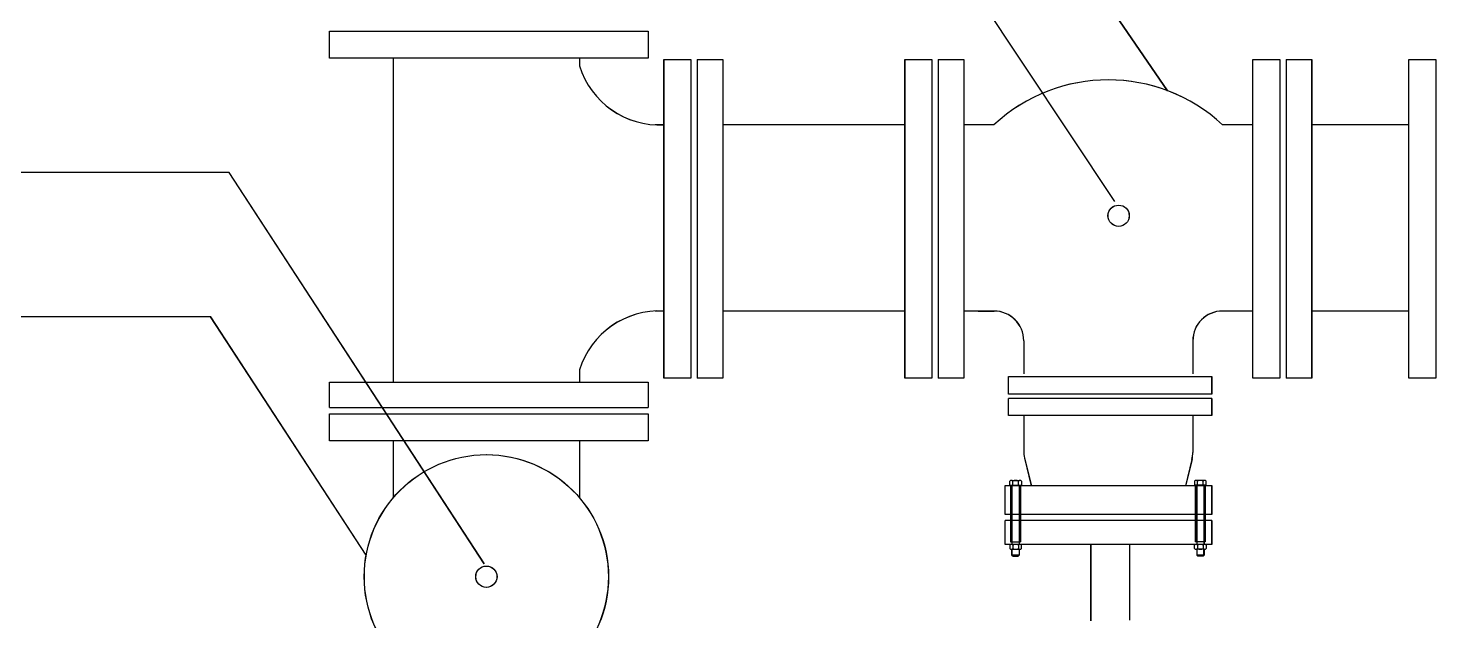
# Model space of a CAD drawing. Extents: x 846 to 947, y 375 to 797.
# Drawn here: x 890.7 to 899.99, y 498.55 to 502.46 of the extents above; entities that cross this region are included whole.
import ezdxf

# ---------------------------------------------------------------- set-up
doc = ezdxf.new("R2010")
doc.units = 0
doc.header["$MEASUREMENT"] = 0
doc.layers.add('COLOR_GREEN', color=3, linetype='CONTINUOUS')
doc.layers.add('PL-DR-LEADER', color=42, linetype='CONTINUOUS')

msp = doc.modelspace()

# ---------------------------------------------------------------- linework, layer by layer
at = {"layer": 'COLOR_GREEN'}
for p, q in [((892.6868, 502.2664), (892.6868, 502.4437)), ((892.6868, 502.4437), (894.7906, 502.4437)), ((892.6875, 502.2664), (892.6875, 502.4437)), ((892.6875, 502.4437), (894.7913, 502.4437)), ((894.7906, 502.4437), (894.7906, 502.2664)), ((894.7913, 502.4437), (894.7913, 502.2664)), ((894.7906, 502.2664), (892.6868, 502.2664)), ((894.7913, 502.2664), (892.6875, 502.2664)), ((893.1076, 502.2664), (893.1076, 500.1277)), ((893.1083, 502.2664), (893.1083, 500.1277)), ((894.3375, 502.2664), (894.3375, 502.2155)), ((894.3382, 502.2664), (894.3382, 502.2155)), ((894.895, 502.2571), (895.0724, 502.2571)), ((894.895, 500.1533), (894.895, 502.2571)), ((894.8958, 502.2571), (895.0731, 502.2571)), ((894.8958, 500.1533), (894.8958, 502.2571)), ((895.0724, 502.2571), (895.0724, 500.1533)), ((895.0731, 502.2571), (895.0731, 500.1533)), ((895.1142, 502.2571), (895.2832, 502.2571)), ((895.1142, 502.2571), (895.1142, 500.1533)), ((895.1149, 502.2571), (895.2839, 502.2571)), ((895.1149, 502.2571), (895.1149, 500.1533)), ((895.2832, 502.2571), (895.2832, 500.1533)), ((895.2839, 502.2571), (895.2839, 500.1533)), ((896.4862, 502.2571), (896.6635, 502.2571)), ((896.4862, 500.1533), (896.4862, 502.2571)), ((896.4869, 502.2571), (896.6643, 502.2571)), ((896.4869, 500.1533), (896.4869, 502.2571)), ((896.6635, 502.2571), (896.6635, 500.1533)), ((896.6643, 502.2571), (896.6643, 500.1533)), ((896.7053, 502.2571), (896.8743, 502.2571)), ((896.7053, 502.2571), (896.7053, 500.1533)), ((896.706, 502.2571), (896.875, 502.2571)), ((896.706, 502.2571), (896.706, 500.1533)), ((896.8743, 502.2571), (896.8743, 500.1533)), ((896.875, 502.2571), (896.875, 500.1533)), ((898.7821, 502.2571), (898.9595, 502.2571)), ((898.7821, 500.1533), (898.7821, 502.2571)), ((898.7829, 502.2571), (898.9602, 502.2571)), ((898.7829, 500.1533), (898.7829, 502.2571)), ((898.9595, 502.2571), (898.9595, 500.1533)), ((898.9602, 502.2571), (898.9602, 500.1533)), ((899.0013, 502.2571), (899.1703, 502.2571)), ((899.0013, 502.2571), (899.0013, 500.1533)), ((899.002, 502.2571), (899.171, 502.2571)), ((899.002, 502.2571), (899.002, 500.1533)), ((899.1703, 502.2571), (899.1703, 500.1533)), ((899.171, 502.2571), (899.171, 500.1533)), ((899.8124, 502.2571), (899.9897, 502.2571)), ((899.8124, 500.1533), (899.8124, 502.2571)), ((899.8131, 502.2571), (899.9904, 502.2571)), ((899.8131, 500.1533), (899.8131, 502.2571)), ((899.9897, 502.2571), (899.9897, 500.1533)), ((899.9904, 502.2571), (899.9904, 500.1533)), ((894.895, 501.8265), (894.8366, 501.8265)), ((894.8958, 501.8265), (894.8373, 501.8265)), ((896.4862, 501.8265), (895.2832, 501.8265)), ((896.4869, 501.8265), (895.2839, 501.8265)), ((897.0729, 501.8265), (896.8742, 501.8265)), ((897.0736, 501.8265), (896.8749, 501.8265)), ((898.7812, 501.8265), (898.5825, 501.8265)), ((898.7819, 501.8265), (898.5832, 501.8265)), ((899.1683, 501.8278), (899.8124, 501.8278)), ((899.1691, 501.8278), (899.8131, 501.8278)), ((894.895, 500.5966), (894.8366, 500.5966)), ((894.8958, 500.5966), (894.8373, 500.5966)), ((896.4862, 500.5966), (895.2832, 500.5966)), ((896.4869, 500.5966), (895.2839, 500.5966)), ((897.0734, 500.5966), (896.8743, 500.5966)), ((897.0742, 500.5966), (896.875, 500.5966)), ((896.9691, 500.5966), (897.0734, 500.5966)), ((896.9698, 500.5966), (897.0742, 500.5966)), ((898.7821, 500.5966), (898.5819, 500.5966)), ((898.7829, 500.5966), (898.5827, 500.5966)), ((899.1683, 500.5981), (899.8124, 500.5981)), ((899.1691, 500.5981), (899.8131, 500.5981)), ((897.2697, 500.4003), (897.2697, 500.1809)), ((897.2704, 500.4003), (897.2704, 500.1809)), ((898.3857, 500.4003), (898.3857, 500.1809)), ((898.3864, 500.4003), (898.3864, 500.1809)), ((894.3375, 500.2076), (894.3375, 500.1277)), ((894.3382, 500.2076), (894.3382, 500.1277)), ((892.6868, 499.9587), (892.6868, 500.1277)), ((892.6868, 500.1277), (894.7906, 500.1277)), ((892.6875, 499.9587), (892.6875, 500.1277)), ((892.6875, 500.1277), (894.7913, 500.1277)), ((894.7906, 500.1277), (894.7906, 499.9587)), ((894.7913, 500.1277), (894.7913, 499.9587)), ((895.0724, 500.1533), (894.895, 500.1533)), ((895.0731, 500.1533), (894.8958, 500.1533)), ((895.2832, 500.1533), (895.1142, 500.1533)), ((895.2839, 500.1533), (895.1149, 500.1533)), ((896.6635, 500.1533), (896.4862, 500.1533)), ((896.6643, 500.1533), (896.4869, 500.1533)), ((896.8743, 500.1533), (896.7053, 500.1533)), ((896.875, 500.1533), (896.706, 500.1533)), ((897.1689, 500.0477), (897.1689, 500.1654)), ((897.1689, 500.1654), (898.5105, 500.1654)), ((897.1696, 500.0477), (897.1696, 500.1654)), ((897.1696, 500.1654), (898.5112, 500.1654)), ((898.5105, 500.1654), (898.5105, 500.0477)), ((898.5112, 500.1654), (898.5112, 500.0477)), ((898.9595, 500.1533), (898.7821, 500.1533)), ((898.9602, 500.1533), (898.7829, 500.1533)), ((899.1703, 500.1533), (899.0013, 500.1533)), ((899.171, 500.1533), (899.002, 500.1533)), ((899.9897, 500.1533), (899.8124, 500.1533)), ((899.9904, 500.1533), (899.8131, 500.1533)), ((898.5105, 500.0477), (897.1689, 500.0477)), ((898.5112, 500.0477), (897.1696, 500.0477)), ((892.6868, 499.9587), (894.7906, 499.9587)), ((892.6875, 499.9587), (894.7913, 499.9587)), ((897.1689, 499.9079), (897.1689, 500.02)), ((898.5105, 500.02), (897.1689, 500.02)), ((897.1696, 499.9079), (897.1696, 500.02)), ((898.5112, 500.02), (897.1696, 500.02)), ((898.5105, 500.02), (898.5105, 499.9079)), ((898.5112, 500.02), (898.5112, 499.9079)), ((892.6868, 499.7396), (892.6868, 499.9169)), ((892.6868, 499.9169), (894.7906, 499.9169)), ((892.6875, 499.7396), (892.6875, 499.9169)), ((892.6875, 499.9169), (894.7913, 499.9169)), ((894.7906, 499.9169), (894.7906, 499.7396)), ((894.7913, 499.9169), (894.7913, 499.7396)), ((898.5105, 499.9079), (897.1689, 499.9079)), ((898.5112, 499.9079), (897.1696, 499.9079)), ((897.2697, 499.9021), (897.2697, 499.6723)), ((897.2704, 499.9021), (897.2704, 499.6723)), ((898.3857, 499.9021), (898.3857, 499.6628)), ((898.3864, 499.9021), (898.3864, 499.6628)), ((894.7906, 499.7396), (892.6868, 499.7396)), ((894.7913, 499.7396), (892.6875, 499.7396)), ((893.1076, 499.7396), (893.1076, 499.3632)), ((893.1083, 499.7396), (893.1083, 499.3632)), ((894.3375, 499.7396), (894.3375, 499.3632)), ((894.3382, 499.7396), (894.3382, 499.3632)), ((897.2752, 499.6261), (897.3196, 499.4433)), ((897.276, 499.6261), (897.3203, 499.4433)), ((898.3801, 499.6165), (898.3381, 499.4433)), ((898.3809, 499.6165), (898.3389, 499.4433)), ((897.1774, 499.4464), (897.1774, 499.4737)), ((897.1782, 499.4464), (897.1782, 499.4737)), ((897.1906, 499.4777), (897.2415, 499.4777)), ((897.1913, 499.4777), (897.2422, 499.4777)), ((897.1972, 499.4468), (897.1972, 499.4738)), ((897.1979, 499.4468), (897.1979, 499.4738)), ((897.2349, 499.4468), (897.2349, 499.4738)), ((897.2356, 499.4468), (897.2356, 499.4738)), ((897.2546, 499.4737), (897.2546, 499.4464)), ((897.2553, 499.4737), (897.2553, 499.4464)), ((898.3969, 499.4737), (898.3969, 499.4464)), ((898.3976, 499.4737), (898.3976, 499.4464)), ((898.4609, 499.4777), (898.41, 499.4777)), ((898.4617, 499.4777), (898.4108, 499.4777)), ((898.4166, 499.4468), (898.4166, 499.4738)), ((898.4173, 499.4468), (898.4173, 499.4738)), ((898.4543, 499.4468), (898.4543, 499.4738)), ((898.455, 499.4468), (898.455, 499.4738)), ((898.474, 499.4464), (898.474, 499.4737)), ((898.4748, 499.4464), (898.4748, 499.4737)), ((897.1472, 499.2526), (897.1472, 499.444)), ((897.1472, 499.444), (898.5105, 499.444)), ((897.148, 499.2526), (897.148, 499.444)), ((897.148, 499.444), (898.5112, 499.444)), ((897.1774, 499.4464), (897.2546, 499.4464)), ((897.1782, 499.4464), (897.2553, 499.4464)), ((897.1835, 499.4436), (897.1835, 499.0722)), ((897.1842, 499.4436), (897.1842, 499.0722)), ((897.1918, 499.4464), (897.1918, 499.0552)), ((897.1925, 499.4464), (897.1925, 499.0552)), ((897.2396, 499.4464), (897.2396, 499.0552)), ((897.2403, 499.4464), (897.2403, 499.0552)), ((897.249, 499.4436), (897.249, 499.0722)), ((897.2497, 499.4436), (897.2497, 499.0722)), ((898.474, 499.4464), (898.3969, 499.4464)), ((898.4748, 499.4464), (898.3976, 499.4464)), ((898.4025, 499.4436), (898.4025, 499.0722)), ((898.4032, 499.4436), (898.4032, 499.0722)), ((898.4119, 499.4464), (898.4119, 499.0552)), ((898.4126, 499.4464), (898.4126, 499.0552)), ((898.4597, 499.4464), (898.4597, 499.0552)), ((898.4604, 499.4464), (898.4604, 499.0552)), ((898.468, 499.4436), (898.468, 499.0722)), ((898.4687, 499.4436), (898.4687, 499.0722)), ((898.5105, 499.444), (898.5105, 499.2526)), ((898.5112, 499.444), (898.5112, 499.2526)), ((898.5105, 499.2526), (897.1472, 499.2526)), ((897.1472, 499.0552), (897.1472, 499.2127)), ((898.5105, 499.2127), (897.1472, 499.2127)), ((898.5112, 499.2526), (897.148, 499.2526)), ((897.148, 499.0552), (897.148, 499.2127)), ((898.5112, 499.2127), (897.148, 499.2127)), ((898.5105, 499.2127), (898.5105, 499.0552)), ((898.5112, 499.2127), (898.5112, 499.0552)), ((898.5105, 499.0552), (897.1472, 499.0552)), ((898.5112, 499.0552), (897.148, 499.0552)), ((897.1774, 499.0511), (897.1774, 499.028)), ((897.1782, 499.0511), (897.1782, 499.028)), ((897.1835, 499.0722), (897.249, 499.0722)), ((897.1842, 499.0722), (897.2497, 499.0722)), ((897.1906, 499.024), (897.2415, 499.024)), ((897.1913, 499.024), (897.2422, 499.024)), ((897.1918, 498.9846), (897.1918, 499.024)), ((897.1918, 499.024), (897.2149, 499.024)), ((897.1918, 499.024), (897.1918, 498.9846)), ((897.1918, 498.9846), (897.1918, 499.024)), ((897.1918, 499.024), (897.2149, 499.024)), ((897.1925, 498.9846), (897.1925, 499.024)), ((897.1925, 499.024), (897.2156, 499.024)), ((897.1925, 499.024), (897.1925, 498.9846)), ((897.1925, 498.9846), (897.1925, 499.024)), ((897.1925, 499.024), (897.2156, 499.024)), ((897.1972, 499.0512), (897.1972, 499.0279)), ((897.1979, 499.0512), (897.1979, 499.0279)), ((897.2174, 499.024), (897.2396, 499.024)), ((897.2174, 499.024), (897.2396, 499.024)), ((897.2181, 499.024), (897.2403, 499.024)), ((897.2181, 499.024), (897.2403, 499.024)), ((897.2349, 499.0512), (897.2349, 499.0278)), ((897.2356, 499.0512), (897.2356, 499.0278)), ((897.2396, 499.024), (897.2396, 498.985)), ((897.2396, 499.024), (897.2396, 498.985)), ((897.2396, 499.024), (897.2396, 498.985)), ((897.2403, 499.024), (897.2403, 498.985)), ((897.2403, 499.024), (897.2403, 498.985)), ((897.2403, 499.024), (897.2403, 498.985)), ((897.2546, 499.028), (897.2546, 499.051)), ((897.2553, 499.028), (897.2553, 499.051)), ((897.7117, 499.0566), (897.7117, 498.5509)), ((897.7124, 499.0566), (897.7124, 498.5509)), ((897.9677, 499.0566), (897.9677, 498.5561)), ((897.9684, 499.0566), (897.9684, 498.5561)), ((898.3969, 499.028), (898.3969, 499.051)), ((898.3976, 499.028), (898.3976, 499.051)), ((898.468, 499.0722), (898.4025, 499.0722)), ((898.4687, 499.0722), (898.4032, 499.0722)), ((898.4609, 499.024), (898.41, 499.024)), ((898.4617, 499.024), (898.4108, 499.024)), ((898.4341, 499.024), (898.4119, 499.024)), ((898.4119, 499.024), (898.4119, 498.985)), ((898.4119, 499.024), (898.4119, 498.985)), ((898.4341, 499.024), (898.4119, 499.024)), ((898.4119, 499.024), (898.4119, 498.985)), ((898.4348, 499.024), (898.4126, 499.024)), ((898.4126, 499.024), (898.4126, 498.985)), ((898.4126, 499.024), (898.4126, 498.985)), ((898.4348, 499.024), (898.4126, 499.024)), ((898.4126, 499.024), (898.4126, 498.985)), ((898.4166, 499.0512), (898.4166, 499.0278)), ((898.4173, 499.0512), (898.4173, 499.0278)), ((898.4597, 499.024), (898.4366, 499.024)), ((898.4597, 499.024), (898.4366, 499.024)), ((898.4604, 499.024), (898.4373, 499.024)), ((898.4604, 499.024), (898.4373, 499.024)), ((898.4543, 499.0512), (898.4543, 499.0279)), ((898.455, 499.0512), (898.455, 499.0279)), ((898.4597, 498.9846), (898.4597, 499.024)), ((898.4597, 499.024), (898.4597, 498.9846)), ((898.4597, 498.9846), (898.4597, 499.024)), ((898.4604, 498.9846), (898.4604, 499.024)), ((898.4604, 499.024), (898.4604, 498.9846)), ((898.4604, 498.9846), (898.4604, 499.024)), ((898.474, 499.0511), (898.474, 499.028)), ((898.4748, 499.0511), (898.4748, 499.028)), ((897.2396, 498.985), (897.1918, 498.9846)), ((897.1918, 498.9846), (897.2396, 498.985)), ((897.2396, 498.985), (897.1918, 498.9846)), ((897.1918, 498.9846), (897.1986, 498.9788)), ((897.2403, 498.985), (897.1925, 498.9846)), ((897.1925, 498.9846), (897.2403, 498.985)), ((897.2403, 498.985), (897.1925, 498.9846)), ((897.1925, 498.9846), (897.1993, 498.9788)), ((897.1986, 498.9788), (897.2324, 498.9788)), ((897.1993, 498.9788), (897.2331, 498.9788)), ((897.2396, 498.985), (897.2324, 498.9788)), ((897.2403, 498.985), (897.2331, 498.9788)), ((898.4119, 498.985), (898.4597, 498.9846)), ((898.4597, 498.9846), (898.4119, 498.985)), ((898.4119, 498.985), (898.4191, 498.9788)), ((898.4119, 498.985), (898.4597, 498.9846)), ((898.4126, 498.985), (898.4604, 498.9846)), ((898.4604, 498.9846), (898.4126, 498.985)), ((898.4126, 498.985), (898.4198, 498.9788)), ((898.4126, 498.985), (898.4604, 498.9846)), ((898.4529, 498.9788), (898.4191, 498.9788)), ((898.4536, 498.9788), (898.4198, 498.9788)), ((898.4597, 498.9846), (898.4529, 498.9788)), ((898.4604, 498.9846), (898.4536, 498.9788))]:
    msp.add_line(p, q, dxfattribs=at)
for centre in [(893.7225, 498.8424), (893.7233, 498.8424)]:
    msp.add_circle(centre, 0.8059, dxfattribs=at)
for centre, radius, start, end in [((894.8658, 502.3787), 0.553, 197.17254, 273.02892), ((894.8665, 502.3787), 0.553, 197.17254, 273.02892), ((897.8277, 501.0127), 1.11, 47.15548, 132.84452), ((897.8284, 501.0127), 1.11, 47.15548, 132.84452), ((894.8658, 500.0444), 0.553, 86.97108, 162.82746), ((894.8665, 500.0444), 0.553, 86.97108, 162.82746), ((897.0734, 500.4003), 0.1963, 0, 90), ((897.0742, 500.4003), 0.1963, 0, 90), ((898.5819, 500.4003), 0.1963, 90, 180), ((898.5827, 500.4003), 0.1963, 90, 180), ((897.4659, 499.6723), 0.1963, 180, 193.63581), ((897.4667, 499.6723), 0.1963, 180, 193.63581), ((898.1894, 499.6628), 0.1963, 346.36419, 0), ((898.1901, 499.6628), 0.1963, 346.36419, 0), ((897.1874, 499.4635), 0.0142, 46.23139, 134.25366), ((897.1881, 499.4635), 0.0142, 46.23139, 134.25366), ((897.2161, 499.4314), 0.0464, 66.23927, 113.76073), ((897.2169, 499.4314), 0.0464, 66.23927, 113.76073), ((897.2446, 499.4635), 0.0142, 45.4421, 133.76861), ((897.2454, 499.4635), 0.0142, 45.4421, 133.76861), ((898.4068, 499.4635), 0.0142, 46.23139, 134.5579), ((898.4076, 499.4635), 0.0142, 46.23139, 134.5579), ((898.4354, 499.4314), 0.0464, 66.23927, 113.76073), ((898.4361, 499.4314), 0.0464, 66.23927, 113.76073), ((898.4641, 499.4635), 0.0142, 45.74634, 133.76861), ((898.4648, 499.4635), 0.0142, 45.74634, 133.76861), ((897.1874, 499.0409), 0.0142, 46.23139, 134.25366), ((897.1874, 499.0381), 0.0142, 225.74634, 313.76861), ((897.1881, 499.0409), 0.0142, 46.23139, 134.25366), ((897.1881, 499.0381), 0.0142, 225.74634, 313.76861), ((897.2161, 499.0087), 0.0464, 66.23927, 113.76073), ((897.2161, 499.0703), 0.0464, 246.23927, 293.76073), ((897.2169, 499.0087), 0.0464, 66.23927, 113.76073), ((897.2169, 499.0703), 0.0464, 246.23927, 293.76073), ((897.2161, 499.0703), 0.0464, 268.4706, 271.5294), ((897.2161, 499.0703), 0.0464, 268.4706, 271.5294), ((897.2169, 499.0703), 0.0464, 268.4706, 271.5294), ((897.2169, 499.0703), 0.0464, 268.4706, 271.5294), ((897.2446, 499.0409), 0.0142, 45.4421, 133.76861), ((897.2446, 499.0381), 0.0142, 226.23139, 314.5579), ((897.2454, 499.0409), 0.0142, 45.4421, 133.76861), ((897.2454, 499.0381), 0.0142, 226.23139, 314.5579), ((898.4068, 499.0409), 0.0142, 46.23139, 134.5579), ((898.4068, 499.0381), 0.0142, 225.4421, 313.76861), ((898.4076, 499.0409), 0.0142, 46.23139, 134.5579), ((898.4076, 499.0381), 0.0142, 225.4421, 313.76861), ((898.4354, 499.0087), 0.0464, 66.23927, 113.76073), ((898.4354, 499.0703), 0.0464, 246.23927, 293.76073), ((898.4361, 499.0087), 0.0464, 66.23927, 113.76073), ((898.4361, 499.0703), 0.0464, 246.23927, 293.76073), ((898.4354, 499.0703), 0.0464, 268.4706, 271.5294), ((898.4354, 499.0703), 0.0464, 268.4706, 271.5294), ((898.4361, 499.0703), 0.0464, 268.4706, 271.5294), ((898.4361, 499.0703), 0.0464, 268.4706, 271.5294), ((898.4641, 499.0409), 0.0142, 45.74634, 133.76861), ((898.4641, 499.0381), 0.0142, 226.23139, 314.25366), ((898.4648, 499.0409), 0.0142, 45.74634, 133.76861), ((898.4648, 499.0381), 0.0142, 226.23139, 314.25366)]:
    msp.add_arc(centre, radius, start, end, dxfattribs=at)
at = {"layer": 'PL-DR-LEADER'}
for p, q in [((898.2196, 502.0517), (895.6666, 505.7793)), ((898.2203, 502.0517), (895.6673, 505.7793)), ((897.8707, 501.3193), (895.4663, 504.9409)), ((897.8714, 501.3193), (895.4671, 504.9409)), ((892.0248, 501.5107), (888.4357, 501.5107)), ((892.0255, 501.5107), (888.4364, 501.5107)), ((893.7088, 498.9263), (892.0248, 501.5107)), ((893.7095, 498.9263), (892.0255, 501.5107)), ((891.9026, 500.5589), (888.4749, 500.5589)), ((891.9034, 500.5589), (888.4756, 500.5589)), ((892.9291, 498.9836), (891.9026, 500.5589)), ((892.9298, 498.9836), (891.9034, 500.5589))]:
    msp.add_line(p, q, dxfattribs=at)
for centre in [(897.896, 501.2256), (897.8967, 501.2256), (893.7225, 498.8424), (893.7233, 498.8424)]:
    msp.add_circle(centre, 0.0703, dxfattribs=at)

doc.saveas('drawing.dxf')
